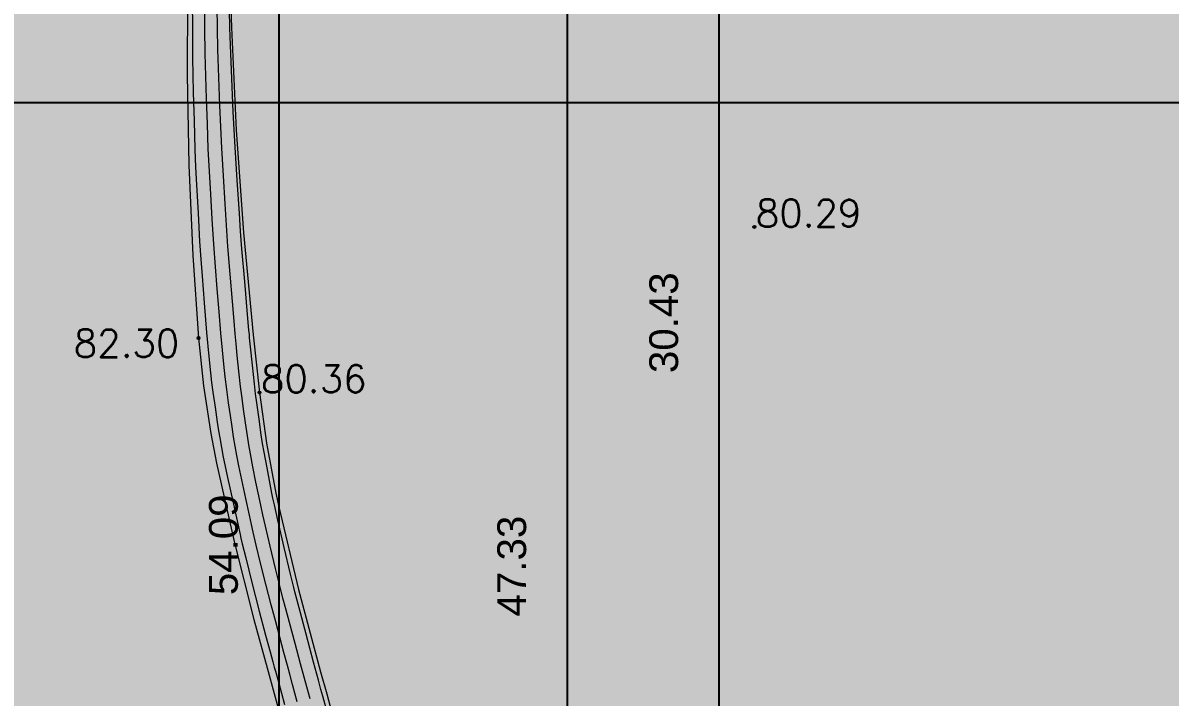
# Model space of a CAD drawing. Header units: inches. Extents: x 1286 to 7442, y -84 to 3420.
# Drawn here: x 1950.77 to 1990.55, y 64.3 to 87.7 of the extents above; entities that cross this region are included whole.
import ezdxf

# ---------------------------------------------------------------- set-up
doc = ezdxf.new("R2010")
doc.units = ezdxf.units.IN
doc.header["$LTSCALE"] = 3
doc.header["$MEASUREMENT"] = 0
doc.layers.add('ARQ_COTAS', color=133, linetype='Continuous')
doc.layers.add('ARQ_HATCH', color=8, linetype='Continuous')
doc.layers.add('ARQ_TOPOGRAFIA', color=8, linetype='Continuous', lineweight=5)
doc.styles.add('1-500', font='arial.ttf', dxfattribs={"height": 1})
doc.styles.add('ROMAN', font='romans__.ttf', dxfattribs={"height": 0.75})
doc.dimstyles.new('1 - 500', dxfattribs={"dimscale": 2, "dimtxt": 1, "dimasz": 0.5, "dimexe": 0.5, "dimexo": 0.5, "dimgap": 0.7, "dimtad": 1, "dimzin": 4, "dimdsep": 46, "dimtxsty": '1-500', "dimblk": 'ARCHTICK', "dimcen": 0.1, "dimdle": 0.5, "dimclrd": 256, "dimclre": 256, "dimclrt": 256, "dimazin": 0, "dimtfac": 1, "dimtix": 1, "dimtofl": 0, "dimtmove": 2, "dimatfit": 3, "dimldrblk": 'OPEN90', "dimfxl": 1, "dimfxlon": 1, "dimtolj": 1, "dimtzin": 0, "dimlwd": -1, "dimlwe": -1, "dimarcsym": 0})

# ---------------------------------------------------------------- blocks, each defined once
blk = doc.blocks.new('_ArchTick')
at = {"color": 0, "linetype": 'ByBlock', "const_width": 0.15}
blk.add_lwpolyline([(-0.5, -0.5), (0.5, 0.5)], dxfattribs=at)
blk = doc.blocks.new('*D57')
at = {"layer": 'ARQ_COTAS', "transparency": 16777216}
for p, q in [((1829.76480947148, 86.9304286987774), (1829.76480947148, 83.9304286987774)), ((2019.125148494949, 86.9304286987774), (2019.125148494949, 83.9304286987774)), ((1828.76480947148, 84.9304286987774), (2020.125148494949, 84.9304286987774))]:
    blk.add_line(p, q, dxfattribs=at)
at = {"layer": 'Defpoints', "color": 0, "transparency": 16777216}
for p in [(2019.125148494949, 96.50004996874718), (1829.76480947148, 92.41031746228452), (2019.125148494949, 84.9304286987774)]:
    blk.add_point(p, dxfattribs=at)
at = {"layer": 'ARQ_COTAS', "transparency": 16777216, "rotation": 180}
blk.add_blockref('_ArchTick', (1829.76480947148, 84.9304286987774), dxfattribs=at)
at = {"layer": 'ARQ_COTAS', "transparency": 16777216}
blk.add_blockref('_ArchTick', (2019.125148494949, 84.9304286987774), dxfattribs=at)
at = {"layer": 'ARQ_COTAS', "transparency": 16777216, "insert": (1924.444978983214, 86.84134275061915), "char_height": 1, "attachment_point": 5, "style": '1-500'}
blk.add_mtext('\\A1;189.36', dxfattribs=at)
blk = doc.blocks.new('_Open90')
at = {"color": 0, "linetype": 'ByBlock', "lineweight": -2}
for p, q in [((-0.5, 0.5), (0, 0)), ((0, 0), (-1, 0)), ((0, 0), (-0.5, -0.5))]:
    blk.add_line(p, q, dxfattribs=at)
blk = doc.blocks.new('*D80')
at = {"layer": 'ARQ_COTAS', "transparency": 16777216}
for p, q in [((1969.639396854063, 93.51031746615944), (1969.639396854063, 44.1840313292205)), ((1967.639396854063, 92.51031746615944), (1970.639396854063, 92.51031746615944)), ((1967.639396854063, 45.1840313292205), (1970.639396854063, 45.1840313292205))]:
    blk.add_line(p, q, dxfattribs=at)
at = {"layer": 'Defpoints', "color": 0, "transparency": 16777216}
for p in [(1966.143242244922, 92.51031746615944), (1966.143242244922, 45.1840313292205), (1969.639396854063, 45.1840313292205)]:
    blk.add_point(p, dxfattribs=at)
at = {"layer": 'ARQ_COTAS', "transparency": 16777216}
for p, rotation in [((1969.639396854063, 92.51031746615944), 90), ((1969.639396854063, 45.1840313292205), 270)]:
    blk.add_blockref('_ArchTick', p, dxfattribs=dict(at, rotation=rotation))
at = {"layer": 'ARQ_COTAS', "transparency": 16777216, "insert": (1967.728482802221, 68.8471743976894), "char_height": 1, "attachment_point": 5, "rotation": 90, "style": '1-500'}
blk.add_mtext('\\A1;47.33', dxfattribs=at)
blk = doc.blocks.new('*D89')
at = {"layer": 'ARQ_COTAS', "transparency": 16777216}
for p, q in [((1959.639396854166, 97.63008145174632), (1959.639396854166, 41.5423377893011)), ((1957.639396854166, 96.63008145174632), (1960.639396854166, 96.63008145174632)), ((1957.639396854166, 42.5423377893011), (1960.639396854166, 42.5423377893011))]:
    blk.add_line(p, q, dxfattribs=at)
at = {"layer": 'Defpoints', "color": 0, "transparency": 16777216}
for p in [(1956.143242244797, 96.63008145174632), (1956.152612043656, 42.5423377893011), (1959.639396854166, 42.5423377893011)]:
    blk.add_point(p, dxfattribs=at)
at = {"layer": 'ARQ_COTAS', "transparency": 16777216}
for p, rotation in [((1959.639396854166, 96.63008145174632), 90), ((1959.639396854166, 42.5423377893011), 270)]:
    blk.add_blockref('_ArchTick', p, dxfattribs=dict(at, rotation=rotation))
at = {"layer": 'ARQ_COTAS', "transparency": 16777216, "insert": (1957.728823866444, 69.58620962052314), "char_height": 1, "attachment_point": 5, "rotation": 90, "style": '1-500'}
blk.add_mtext('\\A1;54.09', dxfattribs=at)
blk = doc.blocks.new('*D94')
at = {"layer": 'ARQ_COTAS', "transparency": 16777216}
for p, q in [((1974.910761044421, 61.07619415474786), (1974.910761044421, 93.51031746615946)), ((1972.910761044421, 92.51031746615946), (1975.910761044421, 92.51031746615946)), ((1972.910761044421, 62.07619415474786), (1975.910761044421, 62.07619415474786))]:
    blk.add_line(p, q, dxfattribs=at)
at = {"layer": 'Defpoints', "color": 0, "transparency": 16777216}
for p in [(1970.639396854064, 92.51031746615946), (1974.910761044421, 92.51031746615946), (1971.30427596375, 62.07619415474786)]:
    blk.add_point(p, dxfattribs=at)
at = {"layer": 'ARQ_COTAS', "transparency": 16777216}
for p, rotation in [((1974.910761044421, 92.51031746615946), 90), ((1974.910761044421, 62.07619415474786), 270)]:
    blk.add_blockref('_ArchTick', p, dxfattribs=dict(at, rotation=rotation))
at = {"layer": 'ARQ_COTAS', "transparency": 16777216, "insert": (1972.999846992579, 77.29325581045308), "char_height": 1, "attachment_point": 5, "rotation": 90, "style": '1-500'}
blk.add_mtext('\\A1;30.43', dxfattribs=at)

msp = doc.modelspace()

# ---------------------------------------------------------------- hatches: boundary and pattern name
at = {"layer": 'ARQ_HATCH'}
h = msp.add_hatch(dxfattribs=at)
h.set_pattern_fill('HONEY', color=8, scale=2, angle=315)
h.set_pattern_definition([(315, (0, 0), (0.4182581518689039, -0.1120719340210068), [0.25, -0.5]), (75.00000000000006, (0, 0), (-0.1120719340210065, 0.4182581518689039), [0.25, -0.5]), (14.99999999999995, (0, 0), (0.3061862178478974, 0.3061862178478972), [-0.5, 0.25])])
edge = h.paths.add_edge_path()
edge.add_line((2027.264263873145, 74.93027181012508), (2031.410676407761, 91.98383655521494))
edge.add_arc((2033.256888400558, 91.53494761833191), 1.900000000000196, 110.58273320129791, 166.3342500322517, ccw=False)
edge.add_line((2032.588925276076, 93.31366211603343), (2037.86227917266, 95.29397202513368))
edge.add_line((2037.86227917266, 95.29397202513368), (2043.072160634863, 105.9206885720141))
edge.add_arc((2044.77816516696, 105.0842983900613), 1.900000000000084, 116.9290907431349, 153.8830154237829, ccw=False)
edge.add_line((2043.917679025893, 106.7782770206919), (2053.022069696935, 111.4030118630496))
edge.add_line((2053.022069696935, 111.4030118630496), (2056.359390164587, 118.1862080381203))
edge.add_line((2056.359390164587, 118.1862080381203), (2053.503901311252, 119.7546874097703))
edge.add_line((2053.503901311252, 119.7546874097703), (2054.319026549484, 121.2517000310854))
edge.add_line((2054.319026549484, 121.2517000310854), (2043.547395978262, 126.33061456353))
edge.add_line((2043.547395978262, 126.33061456353), (2037.444955897168, 128.0662651690322))
edge.add_arc((2037.964737353313, 129.8937845910488), 1.900000000000024, 180.4111184818863, 254.12323478683828, ccw=False)
edge.add_line((2036.064786264756, 129.8801515028979), (2035.938087219433, 147.5373386653158))
edge.add_line((2035.938087219433, 147.5373386653158), (2028.886049742801, 160.0683086363287))
edge.add_line((2028.886049742801, 160.0683086363287), (2019.551983432844, 156.9053925044673))
edge.add_line((2019.551983432844, 156.9053925044673), (2019.224547345852, 96.38867509817993))
edge.add_arc((2015.224605895302, 96.41031746797296), 3.999999999999855, 270.00000000175544, 359.68999437549314, ccw=False)
edge.add_line((2015.224605895424, 92.41031746797293), (1829.908059321895, 92.41031746228455))
edge.add_line((1829.908059321895, 92.41031746228455), (1821.139023796369, 51.94682778435836))
edge.add_line((1821.139023796369, 51.94682778435836), (1820.715427310113, 49.99220096145027))
edge.add_line((1820.715427310113, 49.99220096145027), (1819.882381543604, 46.14822762181966))
edge.add_line((1819.882381543604, 46.14822762181966), (1820.586895520249, 45.27151838692734))
edge.add_line((1820.586895520249, 45.27151838692734), (1825.661573923055, 45.25360175867486))
edge.add_line((1825.661573923055, 45.25360175867486), (1825.661079643, 45.11360263122397))
edge.add_line((1825.661079643, 45.11360263122397), (1837.917567904201, 45.07032994939748))
edge.add_line((1837.917567904201, 45.07032994939748), (1837.918238712847, 45.2603287652306))
edge.add_line((1837.918238712847, 45.2603287652306), (1843.088203466844, 45.24207571957579))
edge.add_line((1843.088203466844, 45.24207571957579), (1847.116079432678, 49.56277483984577))
edge.add_arc((1847.481808680162, 49.22183185702399), 0.5000000000000102, 89.76917005364379, 137.0088045831847, ccw=False)
edge.add_line((1847.483823046, 49.72182779933785), (1868.081214267397, 49.63884576341572))
edge.add_arc((1868.079199901558, 49.13884982110188), 0.5000000000000427, 33.18397013226132, 89.76917005364379, ccw=False)
edge.add_line((1868.497658638882, 49.4125143696976), (1870.97321147254, 45.62716212635685))
edge.add_line((1870.97321147254, 45.62716212635685), (1900.946390571415, 45.50640725026851))
edge.add_line((1900.946390571415, 45.50640725026851), (1898.819867647587, 48.7384985865132))
edge.add_arc((1899.23756746294, 49.01332009996092), 0.4999999999999962, 89.76917005364379, 213.3425265700413, ccw=False)
edge.add_line((1899.239581828779, 49.51331604227477), (1901.823614057921, 49.50290558529223))
edge.add_arc((1901.821599692082, 49.00290964297859), 0.4999999999998438, 34.945122172554875, 89.76917005364368, ccw=False)
edge.add_line((1902.23145021172, 49.28930543825498), (1904.885958721593, 45.49053565846148))
edge.add_line((1904.885958721593, 45.49053565846148), (1942.564058627547, 45.33873947193155))
edge.add_line((1942.564058627547, 45.33873947193155), (1940.437535703718, 48.57083080817624))
edge.add_arc((1940.855235519072, 48.84565232162396), 0.4999999999999962, 89.76917005364379, 213.3425265700413, ccw=False)
edge.add_line((1940.857249884911, 49.3456482639378), (1943.257650033538, 49.33597761733893))
edge.add_arc((1943.255635667699, 48.8359816750252), 0.4999999999999291, 34.94512216524589, 89.76917005364379, ccw=False)
edge.add_line((1943.665486187374, 49.12237747024937), (1946.319994696487, 45.32360769051108))
edge.add_line((1946.319994696487, 45.32360769051108), (1986.561594563938, 45.161483766667))
edge.add_line((1986.561594563938, 45.161483766667), (1983.054542666225, 48.30180528033523))
edge.add_arc((1983.388083589192, 48.67429749865212), 0.4999999999999505, 89.76917005364379, 228.1577621708837, ccw=False)
edge.add_line((1983.390097955031, 49.17429344096593), (1987.305575118959, 49.158518906066))
edge.add_arc((1987.30356075312, 48.65852296375247), 0.4999999999997231, 48.46062740960389, 89.76917005364368, ccw=False)
edge.add_line((1987.635128033179, 49.03277306568157), (1990.328791761928, 46.64631878996843))
edge.add_line((1990.328791761928, 46.64631878996843), (2013.483794201778, 46.55301459553719))
edge.add_line((2013.483794201778, 46.55301459553719), (2013.545179060348, 51.58180582048205))
edge.add_line((2013.545179060348, 51.58180582048205), (2012.450108901382, 52.7951534511168))
edge.add_arc((2013.860599214518, 54.06814876789851), 1.899999999999849, 164.556019916617, 222.0668745643654, ccw=False)
edge.add_line((2012.029205782365, 54.57411131262442), (2016.29813887952, 70.02603778015782))
edge.add_arc((2018.129532311673, 69.52007523543185), 1.900000000000261, 110.32742488438049, 164.556019916619, ccw=False)
edge.add_line((2017.469501692134, 71.30174848866083), (2027.264263873145, 74.93027181012508))
h.paths.add_polyline_path([(1891.92789943967, 70.99772158402979), (1891.815981584132, 65.09878317160232), (1891.770455676794, 62.69921500383526), (1891.658537821256, 56.80027659140782), (1864.713386937372, 57.31149459255134), (1864.982748555785, 71.50893958517332)], flags=16)

# ---------------------------------------------------------------- linework, layer by layer
at = {"layer": 'ARQ_TOPOGRAFIA', "linetype": 'Continuous', "ltscale": 0.4000000059604645}
for p, q in [((1957.90674316623, 91.09406201390402, 80.46251167628056), (1957.998059255409, 87.53232577292101, 80.43896610420055)), ((1956.485254418094, 89.03101771732645, 82.18361976221959), (1956.463647116459, 85.89524025318997, 82.21257387643138)), ((1957.998059255409, 87.53232577292101, 80.43896610420055), (1958.169318487857, 83.97353750130014, 80.41542053212054)), ((1956.463647116459, 85.89524025318997, 82.21257387643138), (1956.522035184917, 82.75993197260277, 82.24152799064315)), ((1958.169318487857, 83.97353750130014, 80.41542053212054), (1958.420434526477, 80.41949129884915, 80.39187496004052)), ((1956.522035184917, 82.75993197260277, 82.24152799064315), (1956.660380625708, 79.62713326921539, 82.27048210485492)), ((1958.420434526477, 80.41949129884915, 80.39187496004052), (1958.751280775719, 76.87197886815147, 80.3683293879605)), ((1956.660380625708, 79.62713326921539, 82.27048210485492), (1956.857158651273, 76.76187066955345, 82.297)), ((1958.751280775719, 76.87197886815147, 80.3683293879605), (1958.973858651287, 74.86727066932099, 80.355)), ((1956.857158651273, 76.76187066955345, 82.297), (1957.031124379882, 75.09767177922504, 82.29282101006076)), ((1957.031124379882, 75.09767177922504, 82.29282101006076), (1957.284423694586, 73.44368826074378, 82.28864202012153)), ((1958.973858651287, 74.86727066932099, 80.355), (1959.220136245032, 73.11350722646193, 80.35131373357481)), ((1957.284423694586, 73.44368826074378, 82.28864202012153), (1957.482141932782, 72.41983958927767, 82.28603786283894)), ((1959.220136245032, 73.11350722646193, 80.35131373357481), (1959.545354997612, 71.37265352008717, 80.34762746714964)), ((1957.482141932782, 72.41983958927767, 82.28603786283894), (1958.091490604293, 69.69470815768318, 82.27905245357918)), ((1959.545354997612, 71.37265352008717, 80.34762746714964), (1959.646498306731, 70.90582660062091, 80.34663330272606)), ((1959.646498306731, 70.90582660062091, 80.34663330272606), (1960.328605734645, 68.03142467921452, 80.34047752098745)), ((1958.091490604293, 69.69470815768318, 82.27905245357918), (1958.778649285454, 66.98814944399373, 82.27206704431943)), ((1960.328605734645, 68.03142467921452, 80.34047752098745), (1961.088290733565, 65.17654540797548, 80.33432173924884)), ((1958.778649285454, 66.98814944399373, 82.27206704431943), (1959.245138252492, 65.31477045303063, 82.26772147329997)), ((1959.245138252492, 65.31477045303063, 82.26772147329997), (1959.96804548665, 62.66380048764722, 82.26084776916483)), ((1961.088290733565, 65.17654540797548, 80.33432173924884), (1961.305888508552, 64.41193570790665, 80.33266529200344)), ((1961.305888508552, 64.41193570790665, 80.33266529200344), (1962.073408191925, 61.60754304228202, 80.32660681698829))]:
    msp.add_line(p, q, dxfattribs=at)
at = {"layer": 'ARQ_TOPOGRAFIA', "ltscale": 0.4000000059604645}
for p, q in [((1956.643645369466, 88.47250972909706), (1956.64632038966, 87.48123917018847)), ((1957.079797470611, 87.49787146260815), (1957.073645285145, 88.36291294580178)), ((1957.513274551533, 87.51450375502782), (1957.503645200853, 88.25331616064386)), ((1957.946751632455, 87.53113604744749), (1957.933645116533, 88.14371937734859)), ((1957.969170968183, 86.92522342165785), (1957.946751632455, 87.53113604744749)), ((1956.64632038966, 87.48123917018847), (1956.65028136627, 86.48427321052031)), ((1957.089911233565, 86.63125661423283), (1957.079797470611, 87.49787146260815)), ((1957.529541100917, 86.77824001794534), (1957.513274551533, 87.51450375502782)), ((1957.564179548779, 85.80620800552742), (1957.529541100917, 86.77824001794534)), ((1958.01712272839, 85.76921941934006), (1957.969170968183, 86.92522342165785)), ((1956.65028136627, 86.48427321052031), (1956.658293189557, 85.8801851797648)), ((1957.111236369168, 85.84319659171479), (1957.089911233565, 86.63125661423283)), ((1956.658293189557, 85.8801851797648), (1956.675123494137, 85.28045026248174)), ((1957.138599544374, 85.05646099371688), (1957.111236369168, 85.84319659171479)), ((1957.602075594583, 84.83247172681467), (1957.564179548779, 85.80620800552742)), ((1958.065551644791, 84.60848246177511), (1958.01712272839, 85.76921941934006)), ((1956.675123494137, 85.28045026248174), (1956.703068598948, 84.29325373878555)), ((1957.166149705929, 84.19287177024262), (1957.138599544374, 85.05646099371688)), ((1957.62923081288, 84.09248980169968), (1957.602075594583, 84.83247172681467)), ((1958.09231191986, 83.9921078350194), (1958.065551644791, 84.60848246177511)), ((1956.703068598948, 84.29325373878555), (1956.732536815707, 83.3007194570996)), ((1957.197748047696, 83.32781891001241), (1957.166149705929, 84.19287177024262)), ((1957.662959279773, 83.35491836106257), (1957.62923081288, 84.09248980169968)), ((1958.128170511791, 83.38201781397538), (1958.09231191986, 83.9921078350194)), ((1956.732536815707, 83.3007194570996), (1956.756344311103, 82.68818317202704)), ((1957.237916127186, 82.53762386774497), (1957.197748047696, 83.32781891001241)), ((1957.719487943326, 82.3870645634629), (1957.662959279773, 83.35491836106257)), ((1958.201059759438, 82.23650525918083), (1958.128170511791, 83.38201781397538)), ((1956.756344311103, 82.68818317202704), (1956.78882667881, 82.079889711345)), ((1957.284104708775, 81.74876594019906), (1957.237916127186, 82.53762386774497)), ((1957.77938273871, 81.41764217277841), (1957.719487943326, 82.3870645634629)), ((1956.78882667881, 82.079889711345), (1956.841971910431, 81.0969507213481)), ((1958.274660768704, 81.08651840163247), (1958.201059759438, 82.23650525918083)), ((1957.333120470244, 80.88682449830549), (1957.284104708775, 81.74876594019906)), ((1957.824269030087, 80.67669827898817), (1957.77938273871, 81.41764217277841)), ((1956.841971910431, 81.0969507213481), (1956.896858162265, 80.10903603805082)), ((1957.386264536344, 80.02362136019246), (1957.333120470244, 80.88682449830549)), ((1958.315417589958, 80.46657205594556), (1958.274660768704, 81.08651840163247)), ((1957.875670910395, 79.93820668419676), (1957.824269030087, 80.67669827898817)), ((1958.365077284474, 79.8527920063384), (1958.315417589958, 80.46657205594556)), ((1976.136658651278, 80.61537066882329), (1976.136658651278, 80.61537066882329)), ((1956.896858162265, 80.10903603805082), (1956.936424090225, 79.49353454110997)), ((1957.445168883383, 79.23508103785889), (1957.386264536344, 80.02362136019246)), ((1957.953913676571, 78.9766275383331), (1957.875670910395, 79.93820668419676)), ((1958.462658469729, 78.71817403508203), (1958.365077284474, 79.8527920063384)), ((1956.936424090225, 79.49353454110997), (1956.981960183581, 78.91015310434477)), ((1957.508294447809, 78.46729638462739), (1957.445168883383, 79.23508103785889)), ((1956.981960183581, 78.91015310434477), (1957.055142772198, 77.98820670729356)), ((1958.034628712037, 78.02443966677265), (1957.953913676571, 78.9766275383331)), ((1957.57285743715, 77.66886764986293), (1957.508294447809, 78.46729638462739)), ((1958.560962976295, 77.58158294705527), (1958.462658469729, 78.71817403508203)), ((1957.055142772198, 77.98820670729356), (1957.140839714662, 76.95312471723037)), ((1958.090572102072, 77.34952859429495), (1958.034628712037, 78.02443966677265)), ((1957.634266183468, 76.92825632577615), (1957.57285743715, 77.66886764986293)), ((1958.127692652215, 76.90338793245928), (1958.090572102072, 77.34952859429495)), ((1958.608286767023, 77.03018953686433), (1958.560962976295, 77.58158294705527)), ((1957.140839714662, 76.95312471723037), (1957.217421024969, 76.11822414433436)), ((1957.688718666341, 76.33640812931435), (1957.634266183468, 76.92825632577615)), ((1958.160016307713, 76.55459211429434), (1958.127692652215, 76.90338793245928)), ((1958.62111912102, 76.87851954100506), (1958.608286767023, 77.03018953686433)), ((1958.631313949085, 76.77277610113697), (1958.62111912102, 76.87851954100506)), ((1956.857158651273, 76.76187066955345), (1956.857158651273, 76.76187066955345)), ((1958.200684852072, 76.15643075330036), (1958.160016307713, 76.55459211429434)), ((1958.663990372956, 76.458517050723), (1958.631313949085, 76.77277610113697)), ((1958.731171612588, 75.81721499224977), (1958.663990372956, 76.458517050723)), ((1957.217421024969, 76.11822414433436), (1957.274073810277, 75.55225815659242)), ((1957.737379331189, 75.85434445401506), (1957.688718666341, 76.33640812931435)), ((1958.257488597552, 75.61666650174038), (1958.200684852072, 76.15643075330036)), ((1957.783805582487, 75.41611801123099), (1957.737379331189, 75.85434445401506)), ((1958.317696132628, 75.07623900508361), (1958.257488597552, 75.61666650174038)), ((1958.799232069712, 75.17464689200597), (1958.731171612588, 75.81721499224977)), ((1957.274073810277, 75.55225815659242), (1957.310122567393, 75.2155695207216)), ((1957.310122567393, 75.2155695207216), (1957.354624258489, 74.87942323123889)), ((1957.836160195573, 74.97783111816125), (1957.783805582487, 75.41611801123099)), ((1957.354624258489, 74.87942323123889), (1957.430585831306, 74.36062688788252)), ((1957.89992426, 74.51620829885678), (1957.836160195573, 74.97783111816125)), ((1958.369262688695, 74.67178970983105), (1958.317696132628, 75.07623900508361)), ((1958.838601117448, 74.82737112266796), (1958.799232069712, 75.17464689200597)), ((1958.881576832926, 74.51076731866078), (1958.838601117448, 74.82737112266796)), ((1958.973858651287, 74.86727066932099), (1958.973858651287, 74.86727066932099)), ((1957.965246751166, 74.06841328775363), (1957.89992426, 74.51620829885678)), ((1958.423411792046, 74.2895903032072), (1958.369262688695, 74.67178970983105)), ((1958.959325749125, 73.9507245220043), (1958.881576832926, 74.51076731866078)), ((1957.430585831306, 74.36062688788252), (1957.507081710315, 73.84723627230005)), ((1958.022092723102, 73.67472815921383), (1957.965246751166, 74.06841328775363)), ((1958.490709236143, 73.81272634154038), (1958.423411792046, 74.2895903032072)), ((1957.507081710315, 73.84723627230005), (1957.55347621012, 73.53672997874992)), ((1958.075023658505, 73.3274691555448), (1958.022092723102, 73.67472815921383)), ((1958.555821588368, 73.36190863361435), (1958.490709236143, 73.81272634154038)), ((1959.036619518232, 73.39634811354654), (1958.959325749125, 73.9507245220043)), ((1957.55347621012, 73.53672997874992), (1957.594225728641, 73.29302967747526)), ((1957.594225728641, 73.29302967747526), (1957.655992748292, 72.95878266950922)), ((1958.130824484182, 73.00595234742241), (1958.075023658505, 73.3274691555448)), ((1958.605656220072, 73.0531220253356), (1958.555821588368, 73.36190863361435)), ((1959.080487955991, 73.10029170138614), (1959.036619518232, 73.39634811354654)), ((1957.655992748292, 72.95878266950922), (1957.719172005793, 72.62509574962633)), ((1958.190577474936, 72.68545899389164), (1958.130824484182, 73.00595234742241)), ((1958.661982944108, 72.74582223629432), (1958.605656220072, 73.0531220253356)), ((1959.13338841328, 72.80618547869699), (1959.080487955991, 73.10029170138614)), ((1957.719172005793, 72.62509574962633), (1957.76999962323, 72.36369345931189)), ((1958.258455608233, 72.32750238513427), (1958.190577474936, 72.68545899389164)), ((1958.746911593265, 72.29131131095664), (1958.661982944108, 72.74582223629432)), ((1959.235367578298, 72.25512023677902), (1959.13338841328, 72.80618547869699)), ((1957.76999962323, 72.36369345931189), (1957.864345009049, 71.92031187226848)), ((1958.356697323838, 71.84255877544956), (1958.258455608233, 72.32750238513427)), ((1958.849049638655, 71.76480568235593), (1958.746911593265, 72.29131131095664)), ((1959.341401953443, 71.6870525892623), (1959.235367578298, 72.25512023677902)), ((1957.864345009049, 71.92031187226848), (1958.043119679049, 71.10538893414514)), ((1958.49620292681, 71.19439367053883), (1958.356697323838, 71.84255877544956)), ((1958.949286174571, 71.28339841065781), (1958.849049638655, 71.76480568235593)), ((1959.402369422362, 71.3724031470515), (1959.341401953443, 71.6870525892623)), ((1959.031139150018, 70.90777464991288), (1958.949286174571, 71.28339841065781)), ((1959.437823579054, 71.20458270830886), (1959.402369422362, 71.3724031470515)), ((1958.043119679049, 71.10538893414514), (1958.21777029186, 70.31415852939563)), ((1958.624454720924, 70.61096658779161), (1958.49620292681, 71.19439367053883)), ((1959.092209663318, 70.6309363566138), (1959.031139150018, 70.90777464991288)), ((1959.488473173104, 70.97465699573831), (1959.437823579054, 71.20458270830886)), ((1959.610971865466, 70.44132131932156), (1959.488473173104, 70.97465699573831)), ((1958.695946153533, 70.287215713764), (1958.624454720924, 70.61096658779161)), ((1959.183802556585, 70.2315605994113), (1959.092209663318, 70.6309363566138)), ((1959.833018443682, 69.49320551788287), (1959.610971865466, 70.44132131932156)), ((1958.21777029186, 70.31415852939563), (1958.299682643748, 69.94349507277684)), ((1958.756633247674, 70.02179987763839), (1958.695946153533, 70.287215713764)), ((1959.34743882086, 69.53403925930934), (1959.183802556585, 70.2315605994113)), ((1958.299682643748, 69.94349507277684), (1958.329463938793, 69.81203915586548)), ((1958.329463938793, 69.81203915586548), (1958.376279575215, 69.61570674216227)), ((1958.861859198038, 69.5748730007358), (1958.756633247674, 70.02179987763839)), ((1958.376279575215, 69.61570674216227), (1958.494306320663, 69.13774912280815)), ((1959.013053310413, 68.9488487470694), (1958.861859198038, 69.5748730007358)), ((1959.531800300163, 68.75994836946802), (1959.34743882086, 69.53403925930934)), ((1960.050547289913, 68.57104799372928), (1959.833018443682, 69.49320551788287)), ((1958.494306320663, 69.13774912280815), (1958.711559155479, 68.27373946865873)), ((1959.194641954109, 68.21866561321394), (1959.013053310413, 68.9488487470694)), ((1959.677724752739, 68.1635917596318), (1959.531800300163, 68.75994836946802)), ((1960.16080755134, 68.10851790418701), (1960.050547289913, 68.57104799372928)), ((1958.711559155479, 68.27373946865873), (1958.966394541832, 67.28120311012344)), ((1959.376953641437, 67.50710169447439), (1959.194641954109, 68.21866561321394)), ((1959.787512741012, 67.73300027882533), (1959.677724752739, 68.1635917596318)), ((1960.198071840587, 67.95889886317627), (1960.16080755134, 68.10851790418701)), ((1959.884448792542, 67.36829624174015), (1959.787512741012, 67.73300027882533)), ((1960.233413478581, 67.82561594283061), (1960.198071840587, 67.95889886317627)), ((1960.348085154244, 67.39304560830669), (1960.233413478581, 67.82561594283061)), ((1958.966394541832, 67.28120311012344), (1959.186519420491, 66.4536568376966)), ((1959.535484106531, 66.9109765406497), (1959.376953641437, 67.50710169447439)), ((1960.014290491166, 66.88424075802641), (1959.884448792542, 67.36829624174015)), ((1960.588051520306, 66.48581059498565), (1960.348085154244, 67.39304560830669)), ((1959.680495828117, 66.37543590402083), (1959.535484106531, 66.9109765406497)), ((1960.205460548012, 66.16451086325424), (1960.014290491166, 66.88424075802641)), ((1959.186519420491, 66.4536568376966), (1959.34670116501, 65.86663105001526)), ((1960.847945716803, 65.50856733357386), (1960.588051520306, 66.48581059498565)), ((1959.822869575688, 65.84321112966018), (1959.680495828117, 66.37543590402083)), ((1960.394569127315, 65.45380851661639), (1960.205460548012, 66.16451086325424)), ((1959.34670116501, 65.86663105001526), (1959.440278603364, 65.52191139420347)), ((1959.941192537797, 65.39904970338421), (1959.822869575688, 65.84321112966018)), ((1959.440278603364, 65.52191139420347), (1959.487815948338, 65.34429088828938)), ((1959.487815948338, 65.34429088828938), (1959.525946920785, 65.20350802538769)), ((1960.02259206602, 65.0987281318553), (1959.941192537797, 65.39904970338421)), ((1960.519237211283, 64.99394823459761), (1960.394569127315, 65.45380851661639)), ((1961.015882356547, 64.88916834106521), (1960.847945716803, 65.50856733357386)), ((1959.525946920785, 65.20350802538769), (1959.628357888945, 64.82607583736853)), ((1960.120649744717, 64.74012282898502), (1960.02259206602, 65.0987281318553)), ((1960.612941600488, 64.65416981687622), (1960.519237211283, 64.99394823459761)), ((1961.105233456259, 64.5682168084927), (1961.015882356547, 64.88916834106521)), ((1959.628357888945, 64.82607583736853), (1959.841154509591, 64.03955161234217)), ((1960.283848219889, 64.13851384481268), (1960.120649744717, 64.74012282898502)), ((1960.726541930217, 64.23747607914584), (1960.612941600488, 64.65416981687622)), ((1961.169235640515, 64.33643831534164), (1961.105233456259, 64.5682168084927)), ((1961.295326560958, 63.87229735439495), (1961.169235640515, 64.33643831534164))]:
    msp.add_line(p, q, dxfattribs=at)
for centre in [(1976.136658651278, 80.61537066882329), (1956.857158651273, 76.76187066955345), (1958.973858651287, 74.86727066932099)]:
    msp.add_circle(centre, 0.05000000000000001, dxfattribs=at)
for p in [(1976.136658651278, 80.61537066882329), (1956.857158651273, 76.76187066955345), (1958.973858651287, 74.86727066932099)]:
    msp.add_point(p, dxfattribs=at)

# ---------------------------------------------------------------- texts
at = {"layer": 'ARQ_TOPOGRAFIA', "style": 'ROMAN'}
for s, p in [('80.29', (1976.186658651266, 80.61537066882329)), ('82.30', (1952.529343056598, 76.10153800843136)), ('80.36', (1959.023858651275, 74.86727066932099))]:
    msp.add_text(s, height=0.95, dxfattribs=at).set_placement(p)

# ---------------------------------------------------------------- dimensions: what is measured, and where the dimension line sits
at = {"layer": 'ARQ_COTAS'}
for base, p1, p2, picture, middle in [((1959.639396854166, 42.5423377893011), (1956.143242244796, 96.63008145174626), (1956.152612043655, 42.54233778930109), '*D89', (1957.728823866444, 69.58620962052314)), ((1969.639396854063, 45.1840313292205), (1966.143242244922, 92.5103174661594), (1966.143242244922, 45.18403132922048), '*D80', (1967.728482802221, 68.8471743976894)), ((1974.910761044421, 92.51031746615946), (1971.304275963749, 62.07619415474783), (1970.639396854063, 92.51031746615944), '*D94', (1972.999846992579, 77.29325581045308))]:
    dim = msp.add_linear_dim(base=base, p1=p1, p2=p2, angle=90, dimstyle='1 - 500', dxfattribs=at)
    dim.commit()
    dim.dimension.update_dxf_attribs({"geometry": picture, "text_midpoint": middle})
dim = msp.add_linear_dim(base=(2019.125148494949, 84.9304286987774), p1=(1829.76480947148, 92.41031746228452), p2=(2019.125148494949, 96.50004996874718), dimstyle='1 - 500', dxfattribs=at)
dim.commit()
dim.dimension.update_dxf_attribs({"geometry": '*D57', "text_midpoint": (1924.444978983214, 86.84134275061915)})

doc.saveas('drawing.dxf')
